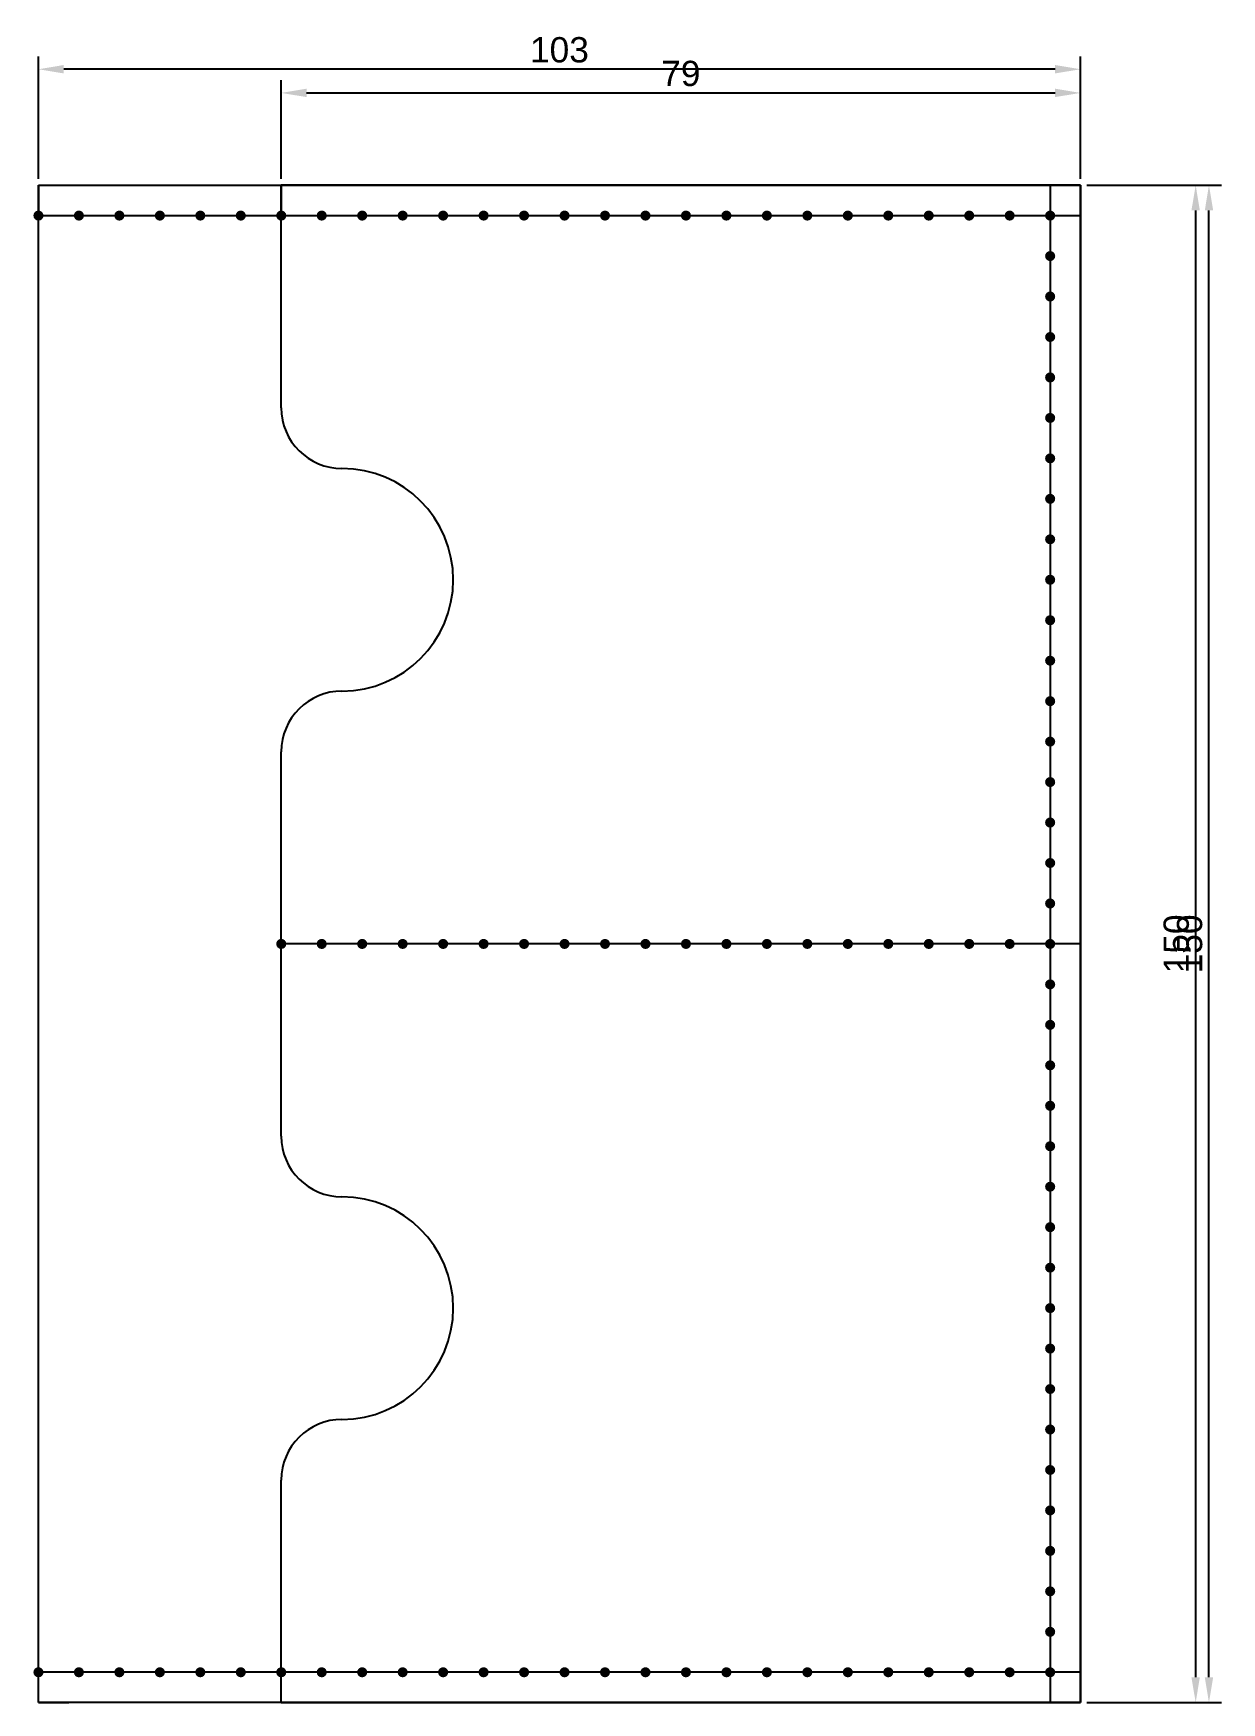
# Model space of a CAD drawing. Header units: millimetres. Extents: x 1335 to 6986, y 304 to 1543.
# Drawn here: x 1582 to 1699.5, y 788.3 to 953.3 of the extents above; entities that cross this region are included whole.
import ezdxf

# ---------------------------------------------------------------- set-up
doc = ezdxf.new("R2010")
doc.units = ezdxf.units.MM
doc.styles.get("Standard").update_dxf_attribs({"font": 'arial.ttf'})
doc.dimstyles.new('ISO-25', dxfattribs={"dimtxt": 2.5, "dimasz": 2.5, "dimexe": 1.25, "dimexo": 0.625, "dimtad": 1, "dimtxsty": 'Standard', "dimcen": 2.5, "dimadec": 0, "dimazin": 0, "dimtfac": 1, "dimtmove": 0, "dimatfit": 3, "dimfxl": 1, "dimarcsym": 0})

# ---------------------------------------------------------------- blocks, each defined once
blk = doc.blocks.new('*D28')
at = {"color": 0, "lineweight": -2, "transparency": 16777216}
for p, q in [((1686.15, 938.29), (1699.47, 938.29)), ((1698.22, 790.79), (1698.22, 935.79)), ((1686.15, 788.29), (1699.47, 788.29))]:
    blk.add_line(p, q, dxfattribs=at)
at = {"color": 0, "transparency": 16777216}
for points in [[(1697.81, 935.79), (1698.64, 935.79), (1698.22, 938.29)], [(1697.81, 790.79), (1698.64, 790.79), (1698.22, 788.29)]]:
    blk.add_solid(points, dxfattribs=at)
at = {"layer": 'Defpoints', "color": 0, "transparency": 16777216}
for p in [(1685.52, 938.29), (1698.22, 938.29), (1685.52, 788.29)]:
    blk.add_point(p, dxfattribs=at)
at = {"color": 0, "transparency": 16777216, "insert": (1696.32, 863.29), "char_height": 2.5, "attachment_point": 5, "rotation": 90}
blk.add_mtext('150', dxfattribs=at)
blk = doc.blocks.new('*D29')
at = {"color": 0, "lineweight": -2, "transparency": 16777216}
for p, q in [((1582.52, 938.91), (1582.52, 951)), ((1685.52, 938.91), (1685.52, 951)), ((1683.02, 949.75), (1585.02, 949.75))]:
    blk.add_line(p, q, dxfattribs=at)
at = {"color": 0, "transparency": 16777216}
for points in [[(1585.02, 950.17), (1585.02, 949.34), (1582.52, 949.75)], [(1683.02, 950.17), (1683.02, 949.34), (1685.52, 949.75)]]:
    blk.add_solid(points, dxfattribs=at)
at = {"layer": 'Defpoints', "color": 0, "transparency": 16777216}
for p in [(1582.52, 949.75), (1582.52, 938.29), (1685.52, 938.29)]:
    blk.add_point(p, dxfattribs=at)
at = {"color": 0, "transparency": 16777216, "insert": (1634.02, 951.66), "char_height": 2.5, "attachment_point": 5}
blk.add_mtext('103', dxfattribs=at)
blk = doc.blocks.new('*D30')
at = {"color": 0, "lineweight": -2, "transparency": 16777216}
for p, q in [((1606.52, 938.91), (1606.52, 948.66)), ((1609.02, 947.41), (1683.02, 947.41)), ((1685.52, 938.91), (1685.52, 948.66))]:
    blk.add_line(p, q, dxfattribs=at)
at = {"color": 0, "transparency": 16777216}
for points in [[(1609.02, 947.83), (1609.02, 947), (1606.52, 947.41)], [(1683.02, 947.83), (1683.02, 947), (1685.52, 947.41)]]:
    blk.add_solid(points, dxfattribs=at)
at = {"layer": 'Defpoints', "color": 0, "transparency": 16777216}
for p in [(1685.52, 947.41), (1606.52, 938.29), (1685.52, 938.29)]:
    blk.add_point(p, dxfattribs=at)
at = {"color": 0, "transparency": 16777216, "insert": (1646.02, 949.32), "char_height": 2.5, "attachment_point": 5}
blk.add_mtext('79', dxfattribs=at)
blk = doc.blocks.new('*D31')
at = {"color": 0, "lineweight": -2, "transparency": 16777216}
for p, q in [((1686.15, 938.29), (1698.16, 938.29)), ((1696.91, 790.79), (1696.91, 935.79)), ((1686.15, 788.29), (1698.16, 788.29))]:
    blk.add_line(p, q, dxfattribs=at)
at = {"color": 0, "transparency": 16777216}
for points in [[(1696.49, 935.79), (1697.32, 935.79), (1696.91, 938.29)], [(1696.49, 790.79), (1697.32, 790.79), (1696.91, 788.29)]]:
    blk.add_solid(points, dxfattribs=at)
at = {"layer": 'Defpoints', "color": 0, "transparency": 16777216}
for p in [(1685.52, 938.29), (1696.91, 938.29), (1685.52, 788.29)]:
    blk.add_point(p, dxfattribs=at)
at = {"color": 0, "transparency": 16777216, "insert": (1695, 863.29), "char_height": 2.5, "attachment_point": 5, "rotation": 90}
blk.add_mtext('150', dxfattribs=at)

msp = doc.modelspace()

# ---------------------------------------------------------------- hatches: boundary and pattern name
h = msp.add_hatch(color=256)
h.dxf.hatch_style = 1
h.paths.add_polyline_path([(1582.025, 935.285, -1), (1583.025, 935.285, -1)])
h = msp.add_hatch(color=256)
h.dxf.hatch_style = 1
h.paths.add_polyline_path([(1586.025, 935.285, -1), (1587.025, 935.285, -1)])
h = msp.add_hatch(color=256)
h.dxf.hatch_style = 1
h.paths.add_polyline_path([(1590.025, 935.285, -1), (1591.025, 935.285, -1)])
h = msp.add_hatch(color=256)
h.dxf.hatch_style = 1
h.paths.add_polyline_path([(1594.025, 935.285, -1), (1595.025, 935.285, -1)])
h = msp.add_hatch(color=256)
h.dxf.hatch_style = 1
h.paths.add_polyline_path([(1598.025, 935.285, -1), (1599.025, 935.285, -1)])
h = msp.add_hatch(color=256)
h.dxf.hatch_style = 1
h.paths.add_polyline_path([(1602.025, 935.285, -1), (1603.025, 935.285, -1)])
h = msp.add_hatch(color=256)
h.dxf.hatch_style = 1
h.paths.add_polyline_path([(1606.025, 935.285, -1), (1607.025, 935.285, -1)])
h = msp.add_hatch(color=256)
h.dxf.hatch_style = 1
h.paths.add_polyline_path([(1607.025, 935.285, 1), (1606.025, 935.285, 1)])
h = msp.add_hatch(color=256)
h.dxf.hatch_style = 1
h.paths.add_polyline_path([(1610.025, 935.285, -1), (1611.025, 935.285, -1)])
h = msp.add_hatch(color=256)
h.dxf.hatch_style = 1
h.paths.add_polyline_path([(1611.025, 935.285, 1), (1610.025, 935.285, 1)])
h = msp.add_hatch(color=256)
h.dxf.hatch_style = 1
h.paths.add_polyline_path([(1614.025, 935.285, -1), (1615.025, 935.285, -1)])
h = msp.add_hatch(color=256)
h.dxf.hatch_style = 1
h.paths.add_polyline_path([(1615.025, 935.285, 1), (1614.025, 935.285, 1)])
h = msp.add_hatch(color=256)
h.dxf.hatch_style = 1
h.paths.add_polyline_path([(1618.025, 935.285, -1), (1619.025, 935.285, -1)])
h = msp.add_hatch(color=256)
h.dxf.hatch_style = 1
h.paths.add_polyline_path([(1619.025, 935.285, 1), (1618.025, 935.285, 1)])
h = msp.add_hatch(color=256)
h.dxf.hatch_style = 1
h.paths.add_polyline_path([(1622.025, 935.285, -1), (1623.025, 935.285, -1)])
h = msp.add_hatch(color=256)
h.dxf.hatch_style = 1
h.paths.add_polyline_path([(1623.025, 935.285, 1), (1622.025, 935.285, 1)])
h = msp.add_hatch(color=256)
h.dxf.hatch_style = 1
h.paths.add_polyline_path([(1626.025, 935.285, -1), (1627.025, 935.285, -1)])
h = msp.add_hatch(color=256)
h.dxf.hatch_style = 1
h.paths.add_polyline_path([(1627.025, 935.285, 1), (1626.025, 935.285, 1)])
h = msp.add_hatch(color=256)
h.dxf.hatch_style = 1
h.paths.add_polyline_path([(1630.025, 935.285, -1), (1631.025, 935.285, -1)])
h = msp.add_hatch(color=256)
h.dxf.hatch_style = 1
h.paths.add_polyline_path([(1631.025, 935.285, 1), (1630.025, 935.285, 1)])
h = msp.add_hatch(color=256)
h.dxf.hatch_style = 1
h.paths.add_polyline_path([(1634.025, 935.285, -1), (1635.025, 935.285, -1)])
h = msp.add_hatch(color=256)
h.dxf.hatch_style = 1
h.paths.add_polyline_path([(1635.025, 935.285, 1), (1634.025, 935.285, 1)])
h = msp.add_hatch(color=256)
h.dxf.hatch_style = 1
h.paths.add_polyline_path([(1638.025, 935.285, -1), (1639.025, 935.285, -1)])
h = msp.add_hatch(color=256)
h.dxf.hatch_style = 1
h.paths.add_polyline_path([(1639.025, 935.285, 1), (1638.025, 935.285, 1)])
h = msp.add_hatch(color=256)
h.dxf.hatch_style = 1
h.paths.add_polyline_path([(1642.025, 935.285, -1), (1643.025, 935.285, -1)])
h = msp.add_hatch(color=256)
h.dxf.hatch_style = 1
h.paths.add_polyline_path([(1643.025, 935.285, 1), (1642.025, 935.285, 1)])
h = msp.add_hatch(color=256)
h.dxf.hatch_style = 1
h.paths.add_polyline_path([(1646.025, 935.285, -1), (1647.025, 935.285, -1)])
h = msp.add_hatch(color=256)
h.dxf.hatch_style = 1
h.paths.add_polyline_path([(1647.025, 935.285, 1), (1646.025, 935.285, 1)])
h = msp.add_hatch(color=256)
h.dxf.hatch_style = 1
h.paths.add_polyline_path([(1650.025, 935.285, -1), (1651.025, 935.285, -1)])
h = msp.add_hatch(color=256)
h.dxf.hatch_style = 1
h.paths.add_polyline_path([(1651.025, 935.285, 1), (1650.025, 935.285, 1)])
h = msp.add_hatch(color=256)
h.dxf.hatch_style = 1
h.paths.add_polyline_path([(1654.025, 935.285, -1), (1655.025, 935.285, -1)])
h = msp.add_hatch(color=256)
h.dxf.hatch_style = 1
h.paths.add_polyline_path([(1655.025, 935.285, 1), (1654.025, 935.285, 1)])
h = msp.add_hatch(color=256)
h.dxf.hatch_style = 1
h.paths.add_polyline_path([(1658.025, 935.285, -1), (1659.025, 935.285, -1)])
h = msp.add_hatch(color=256)
h.dxf.hatch_style = 1
h.paths.add_polyline_path([(1659.025, 935.285, 1), (1658.025, 935.285, 1)])
h = msp.add_hatch(color=256)
h.dxf.hatch_style = 1
h.paths.add_polyline_path([(1662.025, 935.285, -1), (1663.025, 935.285, -1)])
h = msp.add_hatch(color=256)
h.dxf.hatch_style = 1
h.paths.add_polyline_path([(1663.025, 935.285, 1), (1662.025, 935.285, 1)])
h = msp.add_hatch(color=256)
h.dxf.hatch_style = 1
h.paths.add_polyline_path([(1666.025, 935.285, -1), (1667.025, 935.285, -1)])
h = msp.add_hatch(color=256)
h.dxf.hatch_style = 1
h.paths.add_polyline_path([(1667.025, 935.285, 1), (1666.025, 935.285, 1)])
h = msp.add_hatch(color=256)
h.dxf.hatch_style = 1
h.paths.add_polyline_path([(1670.025, 935.285, -1), (1671.025, 935.285, -1)])
h = msp.add_hatch(color=256)
h.dxf.hatch_style = 1
h.paths.add_polyline_path([(1671.025, 935.285, 1), (1670.025, 935.285, 1)])
h = msp.add_hatch(color=256)
h.dxf.hatch_style = 1
h.paths.add_polyline_path([(1674.025, 935.285, -1), (1675.025, 935.285, -1)])
h = msp.add_hatch(color=256)
h.dxf.hatch_style = 1
h.paths.add_polyline_path([(1675.025, 935.285, 1), (1674.025, 935.285, 1)])
h = msp.add_hatch(color=256)
h.dxf.hatch_style = 1
h.paths.add_polyline_path([(1678.025, 935.285, -1), (1679.025, 935.285, -1)])
h = msp.add_hatch(color=256)
h.dxf.hatch_style = 1
h.paths.add_polyline_path([(1679.025, 935.285, 1), (1678.025, 935.285, 1)])
h = msp.add_hatch(color=256)
h.dxf.hatch_style = 1
h.paths.add_polyline_path([(1682.025, 935.285, -1), (1683.025, 935.285, -1)])
h = msp.add_hatch(color=256)
h.dxf.hatch_style = 1
h.paths.add_polyline_path([(1683.025, 935.285, 1), (1682.025, 935.285, 1)])
h = msp.add_hatch(color=256)
h.dxf.hatch_style = 1
h.paths.add_polyline_path([(1682.025, 931.285, -1), (1683.025, 931.285, -1)])
h = msp.add_hatch(color=256)
h.dxf.hatch_style = 1
h.paths.add_polyline_path([(1683.025, 931.285, 1), (1682.025, 931.285, 1)])
h = msp.add_hatch(color=256)
h.dxf.hatch_style = 1
h.paths.add_polyline_path([(1682.025, 927.285, -1), (1683.025, 927.285, -1)])
h = msp.add_hatch(color=256)
h.dxf.hatch_style = 1
h.paths.add_polyline_path([(1683.025, 927.285, 1), (1682.025, 927.285, 1)])
h = msp.add_hatch(color=256)
h.dxf.hatch_style = 1
h.paths.add_polyline_path([(1682.025, 923.285, -1), (1683.025, 923.285, -1)])
h = msp.add_hatch(color=256)
h.dxf.hatch_style = 1
h.paths.add_polyline_path([(1683.025, 923.285, 1), (1682.025, 923.285, 1)])
h = msp.add_hatch(color=256)
h.dxf.hatch_style = 1
h.paths.add_polyline_path([(1682.025, 919.285, -1), (1683.025, 919.285, -1)])
h = msp.add_hatch(color=256)
h.dxf.hatch_style = 1
h.paths.add_polyline_path([(1683.025, 919.285, 1), (1682.025, 919.285, 1)])
h = msp.add_hatch(color=256)
h.dxf.hatch_style = 1
h.paths.add_polyline_path([(1682.025, 915.285, -1), (1683.025, 915.285, -1)])
h = msp.add_hatch(color=256)
h.dxf.hatch_style = 1
h.paths.add_polyline_path([(1683.025, 915.285, 1), (1682.025, 915.285, 1)])
h = msp.add_hatch(color=256)
h.dxf.hatch_style = 1
h.paths.add_polyline_path([(1682.025, 911.285, -1), (1683.025, 911.285, -1)])
h = msp.add_hatch(color=256)
h.dxf.hatch_style = 1
h.paths.add_polyline_path([(1683.025, 911.285, 1), (1682.025, 911.285, 1)])
h = msp.add_hatch(color=256)
h.dxf.hatch_style = 1
h.paths.add_polyline_path([(1682.025, 907.285, -1), (1683.025, 907.285, -1)])
h = msp.add_hatch(color=256)
h.dxf.hatch_style = 1
h.paths.add_polyline_path([(1683.025, 907.285, 1), (1682.025, 907.285, 1)])
h = msp.add_hatch(color=256)
h.dxf.hatch_style = 1
h.paths.add_polyline_path([(1682.025, 903.285, -1), (1683.025, 903.285, -1)])
h = msp.add_hatch(color=256)
h.dxf.hatch_style = 1
h.paths.add_polyline_path([(1683.025, 903.285, 1), (1682.025, 903.285, 1)])
h = msp.add_hatch(color=256)
h.dxf.hatch_style = 1
h.paths.add_polyline_path([(1682.025, 899.285, -1), (1683.025, 899.285, -1)])
h = msp.add_hatch(color=256)
h.dxf.hatch_style = 1
h.paths.add_polyline_path([(1683.025, 899.285, 1), (1682.025, 899.285, 1)])
h = msp.add_hatch(color=256)
h.dxf.hatch_style = 1
h.paths.add_polyline_path([(1682.025, 895.285, -1), (1683.025, 895.285, -1)])
h = msp.add_hatch(color=256)
h.dxf.hatch_style = 1
h.paths.add_polyline_path([(1683.025, 895.285, 1), (1682.025, 895.285, 1)])
h = msp.add_hatch(color=256)
h.dxf.hatch_style = 1
h.paths.add_polyline_path([(1682.025, 891.285, -1), (1683.025, 891.285, -1)])
h = msp.add_hatch(color=256)
h.dxf.hatch_style = 1
h.paths.add_polyline_path([(1683.025, 891.285, 1), (1682.025, 891.285, 1)])
h = msp.add_hatch(color=256)
h.dxf.hatch_style = 1
h.paths.add_polyline_path([(1682.025, 887.285, -1), (1683.025, 887.285, -1)])
h = msp.add_hatch(color=256)
h.dxf.hatch_style = 1
h.paths.add_polyline_path([(1683.025, 887.285, 1), (1682.025, 887.285, 1)])
h = msp.add_hatch(color=256)
h.dxf.hatch_style = 1
h.paths.add_polyline_path([(1682.025, 883.285, -1), (1683.025, 883.285, -1)])
h = msp.add_hatch(color=256)
h.dxf.hatch_style = 1
h.paths.add_polyline_path([(1683.025, 883.285, 1), (1682.025, 883.285, 1)])
h = msp.add_hatch(color=256)
h.dxf.hatch_style = 1
h.paths.add_polyline_path([(1682.025, 879.285, -1), (1683.025, 879.285, -1)])
h = msp.add_hatch(color=256)
h.dxf.hatch_style = 1
h.paths.add_polyline_path([(1683.025, 879.285, 1), (1682.025, 879.285, 1)])
h = msp.add_hatch(color=256)
h.dxf.hatch_style = 1
h.paths.add_polyline_path([(1682.025, 875.285, -1), (1683.025, 875.285, -1)])
h = msp.add_hatch(color=256)
h.dxf.hatch_style = 1
h.paths.add_polyline_path([(1683.025, 875.285, 1), (1682.025, 875.285, 1)])
h = msp.add_hatch(color=256)
h.dxf.hatch_style = 1
h.paths.add_polyline_path([(1682.025, 871.285, -1), (1683.025, 871.285, -1)])
h = msp.add_hatch(color=256)
h.dxf.hatch_style = 1
h.paths.add_polyline_path([(1683.025, 871.285, 1), (1682.025, 871.285, 1)])
h = msp.add_hatch(color=256)
h.dxf.hatch_style = 1
h.paths.add_polyline_path([(1682.025, 867.285, -1), (1683.025, 867.285, -1)])
h = msp.add_hatch(color=256)
h.dxf.hatch_style = 1
h.paths.add_polyline_path([(1683.025, 867.285, 1), (1682.025, 867.285, 1)])
h = msp.add_hatch(color=256)
h.dxf.hatch_style = 1
h.paths.add_polyline_path([(1607.025, 863.285, 1), (1606.025, 863.285, 1)])
h = msp.add_hatch(color=256)
h.dxf.hatch_style = 1
h.paths.add_polyline_path([(1611.025, 863.285, 1), (1610.025, 863.285, 1)])
h = msp.add_hatch(color=256)
h.dxf.hatch_style = 1
h.paths.add_polyline_path([(1615.025, 863.285, 1), (1614.025, 863.285, 1)])
h = msp.add_hatch(color=256)
h.dxf.hatch_style = 1
h.paths.add_polyline_path([(1619.025, 863.285, 1), (1618.025, 863.285, 1)])
h = msp.add_hatch(color=256)
h.dxf.hatch_style = 1
h.paths.add_polyline_path([(1623.025, 863.285, 1), (1622.025, 863.285, 1)])
h = msp.add_hatch(color=256)
h.dxf.hatch_style = 1
h.paths.add_polyline_path([(1627.025, 863.285, 1), (1626.025, 863.285, 1)])
h = msp.add_hatch(color=256)
h.dxf.hatch_style = 1
h.paths.add_polyline_path([(1631.025, 863.285, 1), (1630.025, 863.285, 1)])
h = msp.add_hatch(color=256)
h.dxf.hatch_style = 1
h.paths.add_polyline_path([(1635.025, 863.285, 1), (1634.025, 863.285, 1)])
h = msp.add_hatch(color=256)
h.dxf.hatch_style = 1
h.paths.add_polyline_path([(1639.025, 863.285, 1), (1638.025, 863.285, 1)])
h = msp.add_hatch(color=256)
h.dxf.hatch_style = 1
h.paths.add_polyline_path([(1643.025, 863.285, 1), (1642.025, 863.285, 1)])
h = msp.add_hatch(color=256)
h.dxf.hatch_style = 1
h.paths.add_polyline_path([(1647.025, 863.285, 1), (1646.025, 863.285, 1)])
h = msp.add_hatch(color=256)
h.dxf.hatch_style = 1
h.paths.add_polyline_path([(1651.025, 863.285, 1), (1650.025, 863.285, 1)])
h = msp.add_hatch(color=256)
h.dxf.hatch_style = 1
h.paths.add_polyline_path([(1655.025, 863.285, 1), (1654.025, 863.285, 1)])
h = msp.add_hatch(color=256)
h.dxf.hatch_style = 1
h.paths.add_polyline_path([(1659.025, 863.285, 1), (1658.025, 863.285, 1)])
h = msp.add_hatch(color=256)
h.dxf.hatch_style = 1
h.paths.add_polyline_path([(1663.025, 863.285, 1), (1662.025, 863.285, 1)])
h = msp.add_hatch(color=256)
h.dxf.hatch_style = 1
h.paths.add_polyline_path([(1667.025, 863.285, 1), (1666.025, 863.285, 1)])
h = msp.add_hatch(color=256)
h.dxf.hatch_style = 1
h.paths.add_polyline_path([(1671.025, 863.285, 1), (1670.025, 863.285, 1)])
h = msp.add_hatch(color=256)
h.dxf.hatch_style = 1
h.paths.add_polyline_path([(1675.025, 863.285, 1), (1674.025, 863.285, 1)])
h = msp.add_hatch(color=256)
h.dxf.hatch_style = 1
h.paths.add_polyline_path([(1679.025, 863.285, 1), (1678.025, 863.285, 1)])
h = msp.add_hatch(color=256)
h.dxf.hatch_style = 1
h.paths.add_polyline_path([(1682.025, 863.285, -1), (1683.025, 863.285, -1)])
h = msp.add_hatch(color=256)
h.dxf.hatch_style = 1
h.paths.add_polyline_path([(1683.025, 863.285, 1), (1682.025, 863.285, 1)])
h = msp.add_hatch(color=256)
h.dxf.hatch_style = 1
h.paths.add_polyline_path([(1682.025, 859.285, -1), (1683.025, 859.285, -1)])
h = msp.add_hatch(color=256)
h.dxf.hatch_style = 1
h.paths.add_polyline_path([(1683.025, 859.285, 1), (1682.025, 859.285, 1)])
h = msp.add_hatch(color=256)
h.dxf.hatch_style = 1
h.paths.add_polyline_path([(1682.025, 855.285, -1), (1683.025, 855.285, -1)])
h = msp.add_hatch(color=256)
h.dxf.hatch_style = 1
h.paths.add_polyline_path([(1683.025, 855.285, 1), (1682.025, 855.285, 1)])
h = msp.add_hatch(color=256)
h.dxf.hatch_style = 1
h.paths.add_polyline_path([(1682.025, 851.285, -1), (1683.025, 851.285, -1)])
h = msp.add_hatch(color=256)
h.dxf.hatch_style = 1
h.paths.add_polyline_path([(1683.025, 851.285, 1), (1682.025, 851.285, 1)])
h = msp.add_hatch(color=256)
h.dxf.hatch_style = 1
h.paths.add_polyline_path([(1682.025, 847.285, -1), (1683.025, 847.285, -1)])
h = msp.add_hatch(color=256)
h.dxf.hatch_style = 1
h.paths.add_polyline_path([(1683.025, 847.285, 1), (1682.025, 847.285, 1)])
h = msp.add_hatch(color=256)
h.dxf.hatch_style = 1
h.paths.add_polyline_path([(1682.025, 843.285, -1), (1683.025, 843.285, -1)])
h = msp.add_hatch(color=256)
h.dxf.hatch_style = 1
h.paths.add_polyline_path([(1683.025, 843.285, 1), (1682.025, 843.285, 1)])
h = msp.add_hatch(color=256)
h.dxf.hatch_style = 1
h.paths.add_polyline_path([(1682.025, 839.285, -1), (1683.025, 839.285, -1)])
h = msp.add_hatch(color=256)
h.dxf.hatch_style = 1
h.paths.add_polyline_path([(1683.025, 839.285, 1), (1682.025, 839.285, 1)])
h = msp.add_hatch(color=256)
h.dxf.hatch_style = 1
h.paths.add_polyline_path([(1682.025, 835.285, -1), (1683.025, 835.285, -1)])
h = msp.add_hatch(color=256)
h.dxf.hatch_style = 1
h.paths.add_polyline_path([(1683.025, 835.285, 1), (1682.025, 835.285, 1)])
h = msp.add_hatch(color=256)
h.dxf.hatch_style = 1
h.paths.add_polyline_path([(1682.025, 831.285, -1), (1683.025, 831.285, -1)])
h = msp.add_hatch(color=256)
h.dxf.hatch_style = 1
h.paths.add_polyline_path([(1683.025, 831.285, 1), (1682.025, 831.285, 1)])
h = msp.add_hatch(color=256)
h.dxf.hatch_style = 1
h.paths.add_polyline_path([(1682.025, 827.285, -1), (1683.025, 827.285, -1)])
h = msp.add_hatch(color=256)
h.dxf.hatch_style = 1
h.paths.add_polyline_path([(1683.025, 827.285, 1), (1682.025, 827.285, 1)])
h = msp.add_hatch(color=256)
h.dxf.hatch_style = 1
h.paths.add_polyline_path([(1682.025, 823.285, -1), (1683.025, 823.285, -1)])
h = msp.add_hatch(color=256)
h.dxf.hatch_style = 1
h.paths.add_polyline_path([(1683.025, 823.285, 1), (1682.025, 823.285, 1)])
h = msp.add_hatch(color=256)
h.dxf.hatch_style = 1
h.paths.add_polyline_path([(1682.025, 819.285, -1), (1683.025, 819.285, -1)])
h = msp.add_hatch(color=256)
h.dxf.hatch_style = 1
h.paths.add_polyline_path([(1683.025, 819.285, 1), (1682.025, 819.285, 1)])
h = msp.add_hatch(color=256)
h.dxf.hatch_style = 1
h.paths.add_polyline_path([(1682.025, 815.285, -1), (1683.025, 815.285, -1)])
h = msp.add_hatch(color=256)
h.dxf.hatch_style = 1
h.paths.add_polyline_path([(1683.025, 815.285, 1), (1682.025, 815.285, 1)])
h = msp.add_hatch(color=256)
h.dxf.hatch_style = 1
h.paths.add_polyline_path([(1682.025, 811.285, -1), (1683.025, 811.285, -1)])
h = msp.add_hatch(color=256)
h.dxf.hatch_style = 1
h.paths.add_polyline_path([(1683.025, 811.285, 1), (1682.025, 811.285, 1)])
h = msp.add_hatch(color=256)
h.dxf.hatch_style = 1
h.paths.add_polyline_path([(1682.025, 807.285, -1), (1683.025, 807.285, -1)])
h = msp.add_hatch(color=256)
h.dxf.hatch_style = 1
h.paths.add_polyline_path([(1683.025, 807.285, 1), (1682.025, 807.285, 1)])
h = msp.add_hatch(color=256)
h.dxf.hatch_style = 1
h.paths.add_polyline_path([(1682.025, 803.285, -1), (1683.025, 803.285, -1)])
h = msp.add_hatch(color=256)
h.dxf.hatch_style = 1
h.paths.add_polyline_path([(1683.025, 803.285, 1), (1682.025, 803.285, 1)])
h = msp.add_hatch(color=256)
h.dxf.hatch_style = 1
h.paths.add_polyline_path([(1682.025, 799.285, -1), (1683.025, 799.285, -1)])
h = msp.add_hatch(color=256)
h.dxf.hatch_style = 1
h.paths.add_polyline_path([(1683.025, 799.285, 1), (1682.025, 799.285, 1)])
h = msp.add_hatch(color=256)
h.dxf.hatch_style = 1
h.paths.add_polyline_path([(1682.025, 795.285, -1), (1683.025, 795.285, -1)])
h = msp.add_hatch(color=256)
h.dxf.hatch_style = 1
h.paths.add_polyline_path([(1683.025, 795.285, 1), (1682.025, 795.285, 1)])
h = msp.add_hatch(color=256)
h.dxf.hatch_style = 1
h.paths.add_polyline_path([(1582.025, 791.285, -1), (1583.025, 791.285, -1)])
h = msp.add_hatch(color=256)
h.dxf.hatch_style = 1
h.paths.add_polyline_path([(1586.025, 791.285, -1), (1587.025, 791.285, -1)])
h = msp.add_hatch(color=256)
h.dxf.hatch_style = 1
h.paths.add_polyline_path([(1590.025, 791.285, -1), (1591.025, 791.285, -1)])
h = msp.add_hatch(color=256)
h.dxf.hatch_style = 1
h.paths.add_polyline_path([(1594.025, 791.285, -1), (1595.025, 791.285, -1)])
h = msp.add_hatch(color=256)
h.dxf.hatch_style = 1
h.paths.add_polyline_path([(1598.025, 791.285, -1), (1599.025, 791.285, -1)])
h = msp.add_hatch(color=256)
h.dxf.hatch_style = 1
h.paths.add_polyline_path([(1602.025, 791.285, -1), (1603.025, 791.285, -1)])
h = msp.add_hatch(color=256)
h.dxf.hatch_style = 1
h.paths.add_polyline_path([(1606.025, 791.285, -1), (1607.025, 791.285, -1)])
h = msp.add_hatch(color=256)
h.dxf.hatch_style = 1
h.paths.add_polyline_path([(1607.025, 791.285, 1), (1606.025, 791.285, 1)])
h = msp.add_hatch(color=256)
h.dxf.hatch_style = 1
h.paths.add_polyline_path([(1610.025, 791.285, -1), (1611.025, 791.285, -1)])
h = msp.add_hatch(color=256)
h.dxf.hatch_style = 1
h.paths.add_polyline_path([(1611.025, 791.285, 1), (1610.025, 791.285, 1)])
h = msp.add_hatch(color=256)
h.dxf.hatch_style = 1
h.paths.add_polyline_path([(1614.025, 791.285, -1), (1615.025, 791.285, -1)])
h = msp.add_hatch(color=256)
h.dxf.hatch_style = 1
h.paths.add_polyline_path([(1615.025, 791.285, 1), (1614.025, 791.285, 1)])
h = msp.add_hatch(color=256)
h.dxf.hatch_style = 1
h.paths.add_polyline_path([(1618.025, 791.285, -1), (1619.025, 791.285, -1)])
h = msp.add_hatch(color=256)
h.dxf.hatch_style = 1
h.paths.add_polyline_path([(1619.025, 791.285, 1), (1618.025, 791.285, 1)])
h = msp.add_hatch(color=256)
h.dxf.hatch_style = 1
h.paths.add_polyline_path([(1622.025, 791.285, -1), (1623.025, 791.285, -1)])
h = msp.add_hatch(color=256)
h.dxf.hatch_style = 1
h.paths.add_polyline_path([(1623.025, 791.285, 1), (1622.025, 791.285, 1)])
h = msp.add_hatch(color=256)
h.dxf.hatch_style = 1
h.paths.add_polyline_path([(1626.025, 791.285, -1), (1627.025, 791.285, -1)])
h = msp.add_hatch(color=256)
h.dxf.hatch_style = 1
h.paths.add_polyline_path([(1627.025, 791.285, 1), (1626.025, 791.285, 1)])
h = msp.add_hatch(color=256)
h.dxf.hatch_style = 1
h.paths.add_polyline_path([(1630.025, 791.285, -1), (1631.025, 791.285, -1)])
h = msp.add_hatch(color=256)
h.dxf.hatch_style = 1
h.paths.add_polyline_path([(1631.025, 791.285, 1), (1630.025, 791.285, 1)])
h = msp.add_hatch(color=256)
h.dxf.hatch_style = 1
h.paths.add_polyline_path([(1634.025, 791.285, -1), (1635.025, 791.285, -1)])
h = msp.add_hatch(color=256)
h.dxf.hatch_style = 1
h.paths.add_polyline_path([(1635.025, 791.285, 1), (1634.025, 791.285, 1)])
h = msp.add_hatch(color=256)
h.dxf.hatch_style = 1
h.paths.add_polyline_path([(1638.025, 791.285, -1), (1639.025, 791.285, -1)])
h = msp.add_hatch(color=256)
h.dxf.hatch_style = 1
h.paths.add_polyline_path([(1639.025, 791.285, 1), (1638.025, 791.285, 1)])
h = msp.add_hatch(color=256)
h.dxf.hatch_style = 1
h.paths.add_polyline_path([(1642.025, 791.285, -1), (1643.025, 791.285, -1)])
h = msp.add_hatch(color=256)
h.dxf.hatch_style = 1
h.paths.add_polyline_path([(1643.025, 791.285, 1), (1642.025, 791.285, 1)])
h = msp.add_hatch(color=256)
h.dxf.hatch_style = 1
h.paths.add_polyline_path([(1646.025, 791.285, -1), (1647.025, 791.285, -1)])
h = msp.add_hatch(color=256)
h.dxf.hatch_style = 1
h.paths.add_polyline_path([(1647.025, 791.285, 1), (1646.025, 791.285, 1)])
h = msp.add_hatch(color=256)
h.dxf.hatch_style = 1
h.paths.add_polyline_path([(1650.025, 791.285, -1), (1651.025, 791.285, -1)])
h = msp.add_hatch(color=256)
h.dxf.hatch_style = 1
h.paths.add_polyline_path([(1651.025, 791.285, 1), (1650.025, 791.285, 1)])
h = msp.add_hatch(color=256)
h.dxf.hatch_style = 1
h.paths.add_polyline_path([(1654.025, 791.285, -1), (1655.025, 791.285, -1)])
h = msp.add_hatch(color=256)
h.dxf.hatch_style = 1
h.paths.add_polyline_path([(1655.025, 791.285, 1), (1654.025, 791.285, 1)])
h = msp.add_hatch(color=256)
h.dxf.hatch_style = 1
h.paths.add_polyline_path([(1658.025, 791.285, -1), (1659.025, 791.285, -1)])
h = msp.add_hatch(color=256)
h.dxf.hatch_style = 1
h.paths.add_polyline_path([(1659.025, 791.285, 1), (1658.025, 791.285, 1)])
h = msp.add_hatch(color=256)
h.dxf.hatch_style = 1
h.paths.add_polyline_path([(1662.025, 791.285, -1), (1663.025, 791.285, -1)])
h = msp.add_hatch(color=256)
h.dxf.hatch_style = 1
h.paths.add_polyline_path([(1663.025, 791.285, 1), (1662.025, 791.285, 1)])
h = msp.add_hatch(color=256)
h.dxf.hatch_style = 1
h.paths.add_polyline_path([(1666.025, 791.285, -1), (1667.025, 791.285, -1)])
h = msp.add_hatch(color=256)
h.dxf.hatch_style = 1
h.paths.add_polyline_path([(1667.025, 791.285, 1), (1666.025, 791.285, 1)])
h = msp.add_hatch(color=256)
h.dxf.hatch_style = 1
h.paths.add_polyline_path([(1670.025, 791.285, -1), (1671.025, 791.285, -1)])
h = msp.add_hatch(color=256)
h.dxf.hatch_style = 1
h.paths.add_polyline_path([(1671.025, 791.285, 1), (1670.025, 791.285, 1)])
h = msp.add_hatch(color=256)
h.dxf.hatch_style = 1
h.paths.add_polyline_path([(1674.025, 791.285, -1), (1675.025, 791.285, -1)])
h = msp.add_hatch(color=256)
h.dxf.hatch_style = 1
h.paths.add_polyline_path([(1675.025, 791.285, 1), (1674.025, 791.285, 1)])
h = msp.add_hatch(color=256)
h.dxf.hatch_style = 1
h.paths.add_polyline_path([(1678.025, 791.285, -1), (1679.025, 791.285, -1)])
h = msp.add_hatch(color=256)
h.dxf.hatch_style = 1
h.paths.add_polyline_path([(1679.025, 791.285, 1), (1678.025, 791.285, 1)])
h = msp.add_hatch(color=256)
h.dxf.hatch_style = 1
h.paths.add_polyline_path([(1682.025, 791.285, -1), (1683.025, 791.285, -1)])
h = msp.add_hatch(color=256)
h.dxf.hatch_style = 1
h.paths.add_polyline_path([(1683.025, 791.285, 1), (1682.025, 791.285, 1)])

# ---------------------------------------------------------------- linework, layer by layer
for p, q in [((1582.525, 788.285), (1582.525, 938.285)), ((1582.525, 938.285), (1685.525, 938.285)), ((1582.525, 938.285), (1582.525, 935.285)), ((1685.525, 938.285), (1606.525, 938.285)), ((1606.525, 938.285), (1606.525, 935.285)), ((1606.525, 916.285), (1606.525, 938.285)), ((1685.525, 938.285), (1682.525, 938.285)), ((1682.525, 938.285), (1682.525, 788.285)), ((1685.525, 938.285), (1682.525, 938.285)), ((1682.525, 938.285), (1682.525, 788.285)), ((1685.525, 938.285), (1685.525, 788.285)), ((1685.525, 935.285), (1685.525, 938.285)), ((1685.525, 788.285), (1685.525, 938.285)), ((1685.525, 935.285), (1685.525, 938.285)), ((1582.525, 935.285), (1685.525, 935.285)), ((1606.525, 935.285), (1685.525, 935.285)), ((1606.525, 863.285), (1606.525, 882.285)), ((1685.525, 863.285), (1606.525, 863.285)), ((1606.525, 844.285), (1606.525, 863.285)), ((1685.525, 788.285), (1685.525, 863.285)), ((1606.525, 788.285), (1606.525, 810.285)), ((1685.525, 791.285), (1582.525, 791.285)), ((1685.525, 791.285), (1606.525, 791.285)), ((1685.525, 788.285), (1685.525, 791.285)), ((1685.525, 788.285), (1685.525, 791.285)), ((1685.525, 788.285), (1582.525, 788.285)), ((1582.525, 788.285), (1585.525, 788.285)), ((1606.525, 788.285), (1685.525, 788.285)), ((1682.525, 788.285), (1679.525, 788.285)), ((1682.525, 788.285), (1685.525, 788.285)), ((1682.525, 788.285), (1685.525, 788.285))]:
    msp.add_line(p, q)
for centre, radius, start, end in [((1612.525, 916.285), 6, 180, 270), ((1612.525, 899.285), 11, 270, 90), ((1612.525, 882.285), 6, 90, 180), ((1612.525, 844.285), 6, 180, 270), ((1612.525, 827.285), 11, 270, 90), ((1612.525, 810.285), 6, 90, 180)]:
    msp.add_arc(centre, radius, start, end)

# ---------------------------------------------------------------- dimensions: what is measured, and where the dimension line sits
at = {"color": 3}
for base, p1, p2, angle, picture, middle in [((1582.525, 949.754), (1685.525, 938.285), (1582.525, 938.285), 180, '*D29', (1634.025, 951.657)), ((1698.222, 938.285), (1685.525, 788.285), (1685.525, 938.285), 90, '*D28', (1696.321, 863.285)), ((1696.906, 938.285), (1685.525, 788.285), (1685.525, 938.285), 90, '*D31', (1695.004, 863.285))]:
    dim = msp.add_linear_dim(base=base, p1=p1, p2=p2, angle=angle, dimstyle='ISO-25', dxfattribs=at)
    dim.commit()
    dim.dimension.update_dxf_attribs({"geometry": picture, "text_midpoint": middle})
dim = msp.add_linear_dim(base=(1685.525, 947.414), p1=(1606.525, 938.285), p2=(1685.525, 938.285), dimstyle='ISO-25', dxfattribs=at)
dim.commit()
dim.dimension.update_dxf_attribs({"geometry": '*D30', "text_midpoint": (1646.025, 949.316)})

doc.saveas('drawing.dxf')
